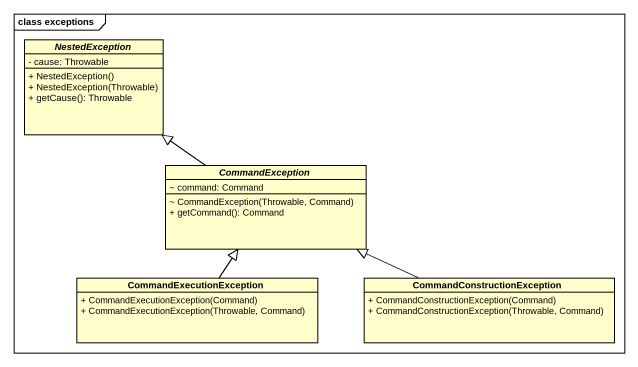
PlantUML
@startuml
mainframe class exceptions
hide circle
hide empty members
skinparam classAttributeIconSize 0
abstract class NestedException {
  - cause: Throwable
  + NestedException()
  + NestedException(Throwable)
  + getCause(): Throwable
}
abstract class CommandException {
  ~ command: Command
  ~ CommandException(Throwable, Command)
  + getCommand(): Command
}
class CommandExecutionException {
  + CommandExecutionException(Command)
  + CommandExecutionException(Throwable, Command)
}
class CommandConstructionException {
  + CommandConstructionException(Command)
  + CommandConstructionException(Throwable, Command)
}
CommandException -up-|> NestedException
CommandExecutionException -up-|> CommandException
CommandConstructionException -left-|> CommandException
@enduml
